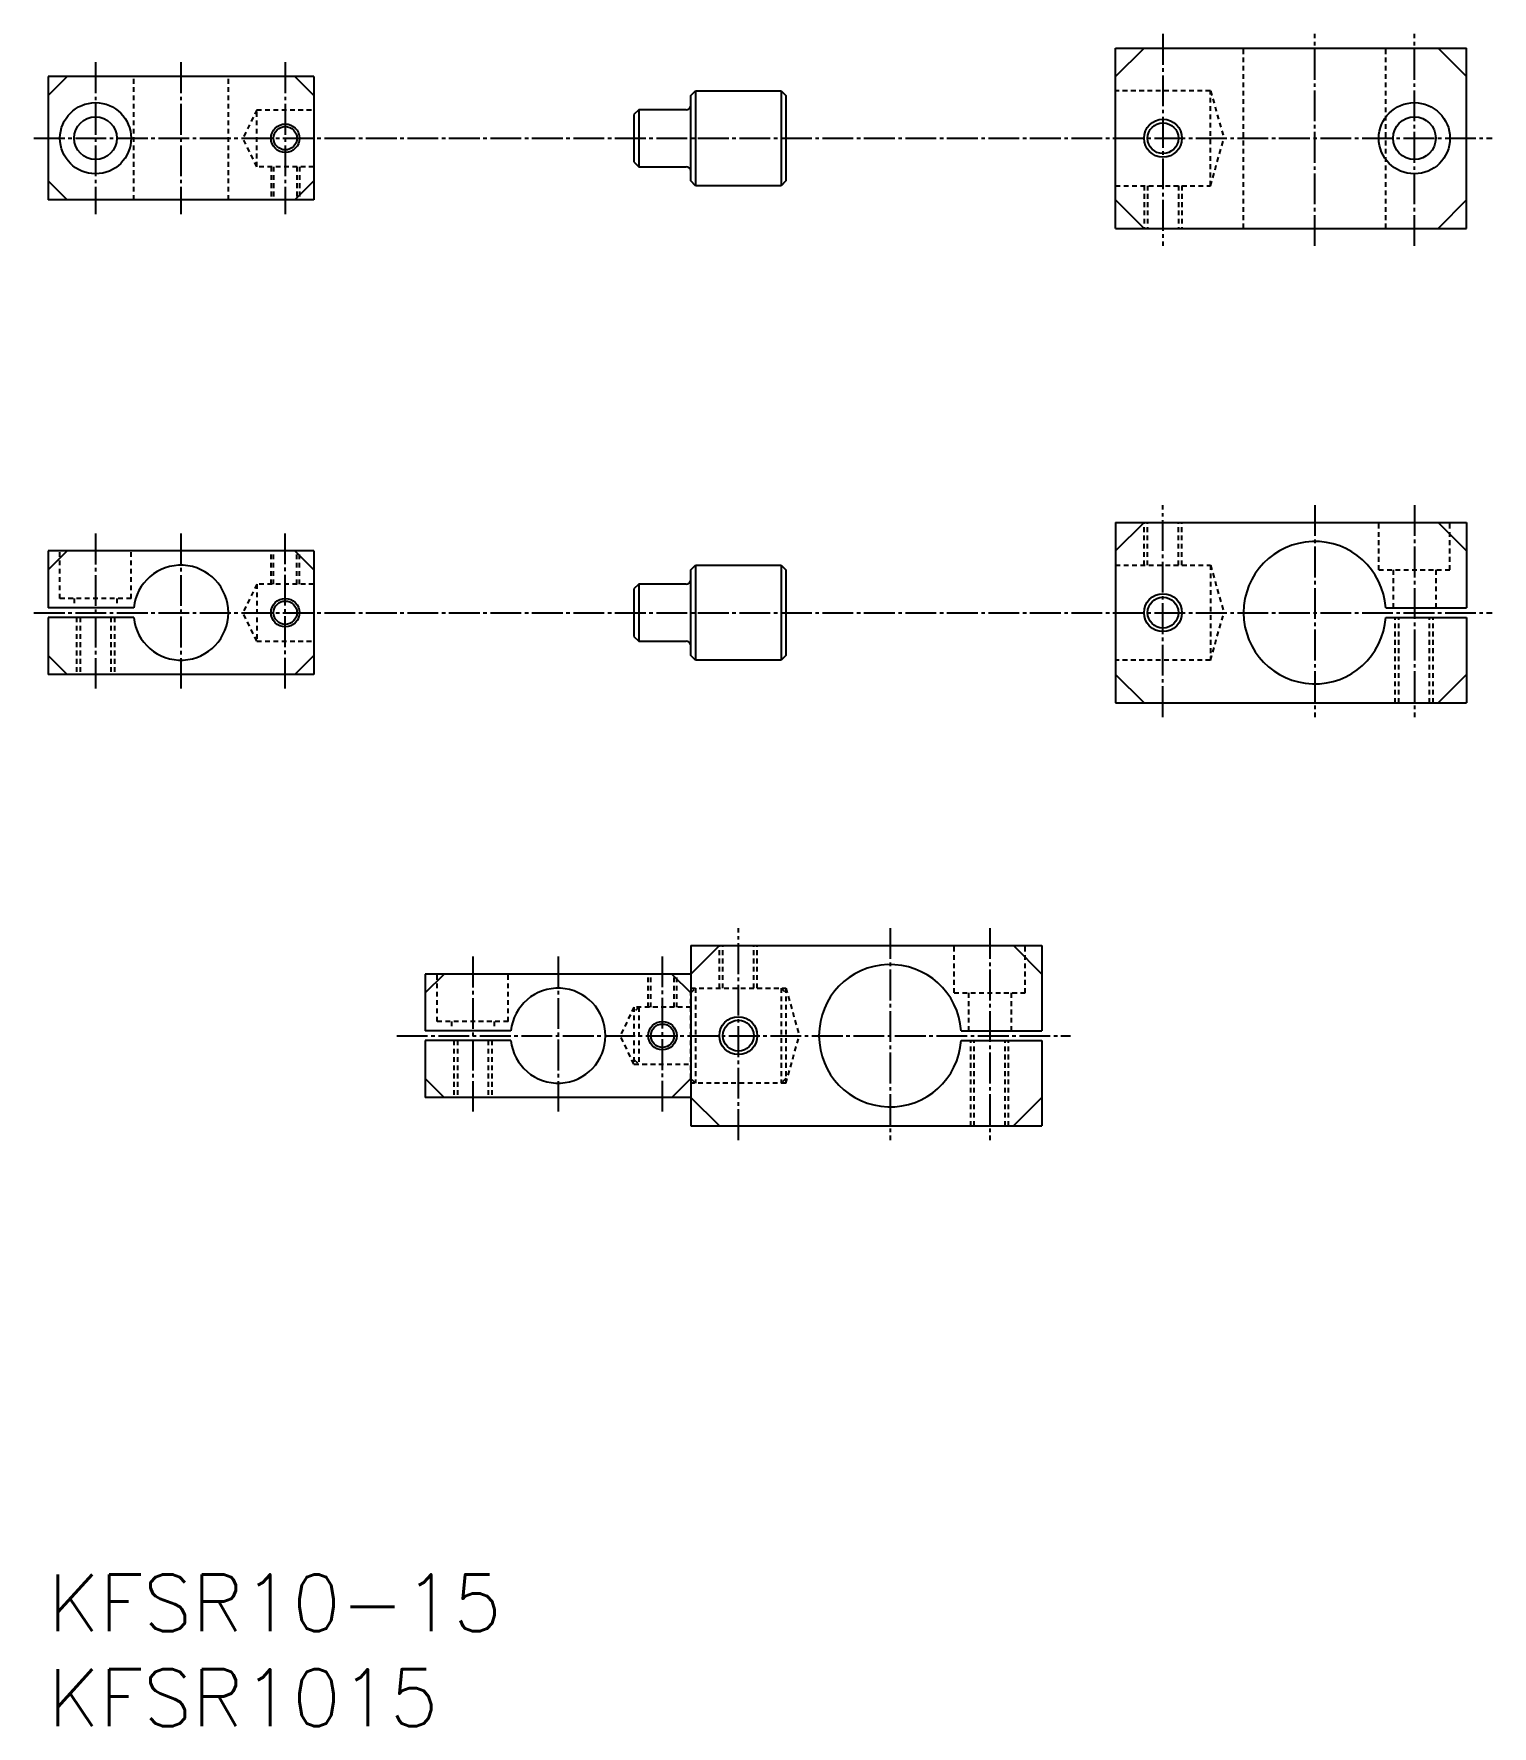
# Model space of a CAD drawing. Extents: x -518 to -365, y -4310 to -4132.
import ezdxf

# ---------------------------------------------------------------- set-up
doc = ezdxf.new("R2010")
doc.units = 0
doc.header["$LTSCALE"] = 0.25
doc.linetypes.add('CENTER', pattern=[17.5, 13, -1.5, 1.5, -1.5])
doc.linetypes.add('DASHED', pattern=[3.5, 2, -1.5])
doc.layers.get('0').update_dxf_attribs({"linetype": 'CONTINUOUS'})
doc.layers.add('CENTER', color=1, linetype='CENTER')
doc.styles.get("Standard").update_dxf_attribs({"font": 'txt', "bigfont": 'BIGFONT'})

msp = doc.modelspace()

# ---------------------------------------------------------------- linework, layer by layer
at = {"color": 7, "linetype": 'CONTINUOUS'}
for p, q in [((-404.44, -4133.26), (-367.44, -4133.26)), ((-404.44, -4152.26), (-404.44, -4133.26)), ((-404.44, -4136.26), (-401.44, -4133.26)), ((-370.44, -4133.26), (-367.44, -4136.26)), ((-367.44, -4152.26), (-367.44, -4133.26)), ((-488.96, -4136.26), (-516.96, -4136.26)), ((-516.96, -4136.26), (-516.96, -4149.26)), ((-516.96, -4138.26), (-514.96, -4136.26)), ((-490.96, -4136.26), (-488.96, -4138.26)), ((-488.96, -4136.26), (-488.96, -4149.26)), ((-449.2, -4138.26), (-448.7, -4137.76)), ((-449.2, -4147.26), (-449.2, -4138.26)), ((-448.7, -4137.76), (-439.7, -4137.76)), ((-439.7, -4137.76), (-439.2, -4138.26)), ((-439.2, -4138.26), (-439.2, -4147.26)), ((-454.7, -4139.76), (-455.2, -4140.26)), ((-455.2, -4140.26), (-455.2, -4145.26)), ((-449.7, -4139.76), (-454.7, -4139.76)), ((-454.7, -4139.76), (-454.7, -4145.76)), ((-455.2, -4145.26), (-454.7, -4145.76)), ((-454.7, -4145.76), (-449.7, -4145.76)), ((-516.96, -4147.26), (-514.96, -4149.26)), ((-488.96, -4147.26), (-490.96, -4149.26)), ((-448.7, -4147.76), (-449.2, -4147.26)), ((-439.7, -4147.76), (-448.7, -4147.76)), ((-439.2, -4147.26), (-439.7, -4147.76)), ((-488.96, -4149.26), (-516.96, -4149.26)), ((-404.44, -4149.26), (-401.44, -4152.26)), ((-367.44, -4149.26), (-370.44, -4152.26)), ((-404.44, -4152.26), (-367.44, -4152.26)), ((-404.44, -4183.26), (-404.44, -4202.26)), ((-404.44, -4183.26), (-367.44, -4183.26)), ((-404.44, -4186.26), (-401.44, -4183.26)), ((-370.44, -4183.26), (-367.44, -4186.26)), ((-367.44, -4183.26), (-367.44, -4192.26)), ((-488.96, -4186.26), (-516.96, -4186.26)), ((-516.96, -4186.26), (-516.96, -4192.26)), ((-516.96, -4188.26), (-514.96, -4186.26)), ((-490.96, -4186.26), (-488.96, -4188.26)), ((-488.96, -4186.26), (-488.96, -4199.26)), ((-449.2, -4188.26), (-448.7, -4187.76)), ((-449.2, -4197.26), (-449.2, -4188.26)), ((-448.7, -4187.76), (-439.7, -4187.76)), ((-439.7, -4187.76), (-439.2, -4188.26)), ((-439.2, -4188.26), (-439.2, -4197.26)), ((-454.7, -4189.76), (-455.2, -4190.26)), ((-455.2, -4190.26), (-455.2, -4195.26)), ((-454.7, -4189.76), (-454.7, -4195.76)), ((-449.7, -4189.76), (-454.7, -4189.76)), ((-507.94, -4192.26), (-516.96, -4192.26)), ((-375.96, -4192.26), (-367.44, -4192.26)), ((-516.96, -4193.26), (-516.96, -4199.26)), ((-507.94, -4193.26), (-516.96, -4193.26)), ((-375.96, -4193.26), (-367.44, -4193.26)), ((-367.44, -4193.26), (-367.44, -4202.26)), ((-455.2, -4195.26), (-454.7, -4195.76)), ((-454.7, -4195.76), (-449.7, -4195.76)), ((-516.96, -4197.26), (-514.96, -4199.26)), ((-488.96, -4197.26), (-490.96, -4199.26)), ((-448.7, -4197.76), (-449.2, -4197.26)), ((-439.7, -4197.76), (-448.7, -4197.76)), ((-439.2, -4197.26), (-439.7, -4197.76)), ((-488.96, -4199.26), (-516.96, -4199.26)), ((-401.44, -4202.26), (-404.44, -4199.26)), ((-367.44, -4199.26), (-370.44, -4202.26)), ((-404.44, -4202.26), (-367.44, -4202.26)), ((-449.2, -4227.84), (-412.2, -4227.84)), ((-449.2, -4227.84), (-449.2, -4243.84)), ((-449.2, -4230.84), (-446.2, -4227.84)), ((-415.2, -4227.84), (-412.2, -4230.84)), ((-412.2, -4227.84), (-412.2, -4236.84)), ((-477.2, -4230.84), (-477.2, -4236.84)), ((-449.2, -4230.84), (-477.2, -4230.84)), ((-477.2, -4232.84), (-475.2, -4230.84)), ((-451.2, -4230.84), (-449.2, -4232.84)), ((-449.2, -4230.84), (-449.2, -4246.84)), ((-449.2, -4231.84), (-449.2, -4242.84)), ((-468.18, -4236.84), (-477.2, -4236.84)), ((-420.72, -4236.84), (-412.2, -4236.84)), ((-468.18, -4237.84), (-477.2, -4237.84)), ((-477.2, -4237.84), (-477.2, -4243.84)), ((-420.72, -4237.84), (-412.2, -4237.84)), ((-412.2, -4237.84), (-412.2, -4246.84)), ((-477.2, -4241.84), (-475.2, -4243.84)), ((-451.2, -4243.84), (-449.2, -4241.84)), ((-449.2, -4243.84), (-477.2, -4243.84)), ((-446.2, -4246.84), (-449.2, -4243.84)), ((-412.2, -4243.84), (-415.2, -4246.84)), ((-449.2, -4246.84), (-412.2, -4246.84))]:
    msp.add_line(p, q, dxfattribs=at)
at = {"color": 3, "linetype": 'DASHED'}
for p, q in [((-390.94, -4152.26), (-390.94, -4133.26)), ((-375.96, -4152.26), (-375.96, -4133.26)), ((-507.94, -4149.26), (-507.94, -4136.26)), ((-497.96, -4149.26), (-497.96, -4136.26)), ((-394.44, -4137.76), (-404.44, -4137.76)), ((-394.44, -4137.76), (-393, -4142.76)), ((-394.44, -4147.76), (-394.44, -4137.76)), ((-494.96, -4139.76), (-496.41, -4142.76)), ((-494.96, -4145.76), (-494.96, -4139.76)), ((-494.96, -4139.76), (-488.96, -4139.76)), ((-494.96, -4145.76), (-496.41, -4142.76)), ((-394.44, -4147.76), (-393, -4142.76)), ((-488.96, -4145.76), (-494.96, -4145.76)), ((-493.46, -4145.76), (-493.46, -4149.26)), ((-493.19, -4145.76), (-493.19, -4149.26)), ((-490.73, -4145.76), (-490.73, -4149.26)), ((-490.46, -4145.76), (-490.46, -4149.26)), ((-404.44, -4147.76), (-394.44, -4147.76)), ((-401.44, -4147.76), (-401.44, -4152.26)), ((-401.06, -4147.76), (-401.06, -4152.26)), ((-397.82, -4147.76), (-397.82, -4152.26)), ((-397.44, -4147.76), (-397.44, -4152.26)), ((-401.44, -4187.76), (-401.44, -4183.26)), ((-401.06, -4187.76), (-401.06, -4183.26)), ((-397.82, -4187.76), (-397.82, -4183.26)), ((-397.44, -4187.76), (-397.44, -4183.26)), ((-376.69, -4188.26), (-376.69, -4183.26)), ((-369.19, -4188.26), (-369.19, -4183.26)), ((-515.71, -4191.26), (-515.71, -4186.26)), ((-508.21, -4191.26), (-508.21, -4186.26)), ((-493.46, -4189.76), (-493.46, -4186.26)), ((-493.19, -4189.76), (-493.19, -4186.26)), ((-490.73, -4189.76), (-490.73, -4186.26)), ((-490.46, -4189.76), (-490.46, -4186.26)), ((-404.44, -4187.76), (-394.44, -4187.76)), ((-394.44, -4187.76), (-393, -4192.76)), ((-394.44, -4187.76), (-394.44, -4197.76)), ((-376.69, -4188.26), (-369.19, -4188.26)), ((-375.19, -4188.26), (-375.19, -4192.26)), ((-370.69, -4188.26), (-370.69, -4192.26)), ((-494.96, -4189.76), (-496.41, -4192.76)), ((-488.96, -4189.76), (-494.96, -4189.76)), ((-494.96, -4189.76), (-494.96, -4195.76)), ((-508.21, -4191.26), (-515.71, -4191.26)), ((-514.21, -4191.26), (-514.21, -4192.26)), ((-509.71, -4191.26), (-509.71, -4192.26)), ((-494.96, -4195.76), (-496.41, -4192.76)), ((-394.44, -4197.76), (-393, -4192.76)), ((-513.96, -4193.26), (-513.96, -4199.26)), ((-513.58, -4193.26), (-513.58, -4199.26)), ((-510.34, -4193.26), (-510.34, -4199.26)), ((-509.96, -4193.26), (-509.96, -4199.26)), ((-374.95, -4202.26), (-374.95, -4193.26)), ((-374.57, -4202.26), (-374.57, -4193.26)), ((-371.33, -4202.26), (-371.33, -4193.26)), ((-370.95, -4202.26), (-370.95, -4193.26)), ((-494.96, -4195.76), (-488.96, -4195.76)), ((-394.44, -4197.76), (-404.44, -4197.76)), ((-446.2, -4232.34), (-446.2, -4227.84)), ((-445.82, -4232.34), (-445.82, -4227.84)), ((-442.58, -4232.34), (-442.58, -4227.84)), ((-442.2, -4232.34), (-442.2, -4227.84)), ((-421.45, -4232.84), (-421.45, -4227.84)), ((-413.95, -4232.84), (-413.95, -4227.84)), ((-475.95, -4235.84), (-475.95, -4230.84)), ((-468.45, -4235.84), (-468.45, -4230.84)), ((-453.7, -4234.34), (-453.7, -4230.84)), ((-453.43, -4234.34), (-453.43, -4230.84)), ((-450.97, -4234.34), (-450.97, -4230.84)), ((-450.7, -4234.34), (-450.7, -4230.84)), ((-449.2, -4232.84), (-448.7, -4232.34)), ((-449.2, -4232.34), (-439.2, -4232.34)), ((-449.2, -4241.84), (-449.2, -4232.84)), ((-448.7, -4232.34), (-448.7, -4242.34)), ((-439.7, -4232.34), (-439.2, -4232.84)), ((-439.7, -4232.34), (-439.7, -4242.34)), ((-439.2, -4232.34), (-439.2, -4242.34)), ((-439.2, -4232.34), (-437.76, -4237.34)), ((-421.45, -4232.84), (-413.95, -4232.84)), ((-419.95, -4232.84), (-419.95, -4236.84)), ((-415.45, -4232.84), (-415.45, -4236.84)), ((-455.2, -4234.34), (-456.65, -4237.34)), ((-455.2, -4234.34), (-455.2, -4240.34)), ((-449.2, -4234.34), (-455.2, -4234.34)), ((-454.7, -4234.34), (-455.2, -4234.84)), ((-454.7, -4234.34), (-454.7, -4240.34)), ((-468.45, -4235.84), (-475.95, -4235.84)), ((-474.45, -4235.84), (-474.45, -4236.84)), ((-469.95, -4235.84), (-469.95, -4236.84)), ((-455.2, -4240.34), (-456.65, -4237.34)), ((-439.2, -4242.34), (-437.76, -4237.34)), ((-474.2, -4237.84), (-474.2, -4243.84)), ((-473.82, -4237.84), (-473.82, -4243.84)), ((-470.58, -4237.84), (-470.58, -4243.84)), ((-470.2, -4237.84), (-470.2, -4243.84)), ((-419.71, -4246.84), (-419.71, -4237.84)), ((-419.34, -4246.84), (-419.34, -4237.84)), ((-416.09, -4246.84), (-416.09, -4237.84)), ((-415.71, -4246.84), (-415.71, -4237.84)), ((-455.2, -4239.84), (-454.7, -4240.34)), ((-455.2, -4240.34), (-449.2, -4240.34)), ((-448.7, -4242.34), (-449.2, -4241.84)), ((-439.2, -4242.34), (-449.2, -4242.34)), ((-439.2, -4241.84), (-439.7, -4242.34))]:
    msp.add_line(p, q, dxfattribs=at)
at = {"color": 7, "linetype": 'CONTINUOUS'}
for centre, radius in [((-511.96, -4142.76), 3.75), ((-372.94, -4142.76), 3.75), ((-511.96, -4142.76), 2.25), ((-399.44, -4142.76), 1.62), ((-372.94, -4142.76), 2.25), ((-491.96, -4142.76), 1.23), ((-399.44, -4192.76), 1.62), ((-491.96, -4192.76), 1.23), ((-444.2, -4237.34), 1.62), ((-452.2, -4237.34), 1.23)]:
    msp.add_circle(centre, radius, dxfattribs=at)
at = {"color": 3, "linetype": 'CONTINUOUS'}
for centre, radius in [((-399.44, -4142.76), 2), ((-491.96, -4142.76), 1.5), ((-399.44, -4192.76), 2), ((-491.96, -4192.76), 1.5), ((-444.2, -4237.34), 2), ((-452.2, -4237.34), 1.5)]:
    msp.add_circle(centre, radius, dxfattribs=at)
at = {"color": 7, "linetype": 'CONTINUOUS'}
for centre, radius, start, end in [((-449.7, -4139.26), 0.5, 270, 0), ((-383.44, -4192.76), 7.5, 3.8226, 356.1774), ((-502.96, -4192.76), 5, 185.7392, 174.2608), ((-449.7, -4189.26), 0.5, 270, 0), ((-428.2, -4237.34), 7.5, 3.8226, 356.1774), ((-463.2, -4237.34), 5, 185.7392, 174.2608)]:
    msp.add_arc(centre, radius, start, end, dxfattribs=at)
at = {"layer": 'CENTER', "color": 1, "linetype": 'CENTER'}
for p, q in [((-399.44, -4131.76), (-399.44, -4154.1)), ((-383.44, -4154.1), (-383.44, -4131.76)), ((-372.94, -4154.1), (-372.94, -4131.76)), ((-511.96, -4134.76), (-511.96, -4150.76)), ((-502.96, -4134.76), (-502.96, -4150.76)), ((-491.96, -4134.76), (-491.96, -4150.76)), ((-518.46, -4142.76), (-364.74, -4142.76)), ((-399.44, -4203.76), (-399.44, -4181.42)), ((-383.44, -4181.42), (-383.44, -4203.76)), ((-372.94, -4181.42), (-372.94, -4203.76)), ((-511.96, -4184.42), (-511.96, -4200.76)), ((-502.96, -4184.42), (-502.96, -4200.76)), ((-491.96, -4200.76), (-491.96, -4184.42)), ((-518.46, -4192.76), (-364.74, -4192.76)), ((-444.2, -4248.34), (-444.2, -4226)), ((-428.2, -4226), (-428.2, -4248.34)), ((-417.7, -4226), (-417.7, -4248.34)), ((-472.2, -4229), (-472.2, -4245.34)), ((-463.2, -4229), (-463.2, -4245.34)), ((-452.2, -4245.34), (-452.2, -4229)), ((-480.2, -4237.34), (-409.2, -4237.34))]:
    msp.add_line(p, q, dxfattribs=at)
at = {"layer": 'CENTER', "color": 7, "linetype": 'CONTINUOUS'}
for p, q in [((-448.7, -4137.76), (-448.7, -4147.76)), ((-439.7, -4137.76), (-439.7, -4147.76)), ((-448.7, -4187.76), (-448.7, -4197.76)), ((-439.7, -4187.76), (-439.7, -4197.76))]:
    msp.add_line(p, q, dxfattribs=at)
for centre in [(-449.7, -4146.26), (-449.7, -4196.26)]:
    msp.add_arc(centre, 0.5, 0, 90, dxfattribs=at)

# ---------------------------------------------------------------- texts
at = {"color": 7, "linetype": 'CONTINUOUS'}
for s, p in [('KFSR10-15', (-516.96, -4300.11)), ('KFSR1015', (-516.96, -4310.11))]:
    msp.add_text(s, height=6, dxfattribs=at).set_placement(p)

doc.saveas('drawing.dxf')
